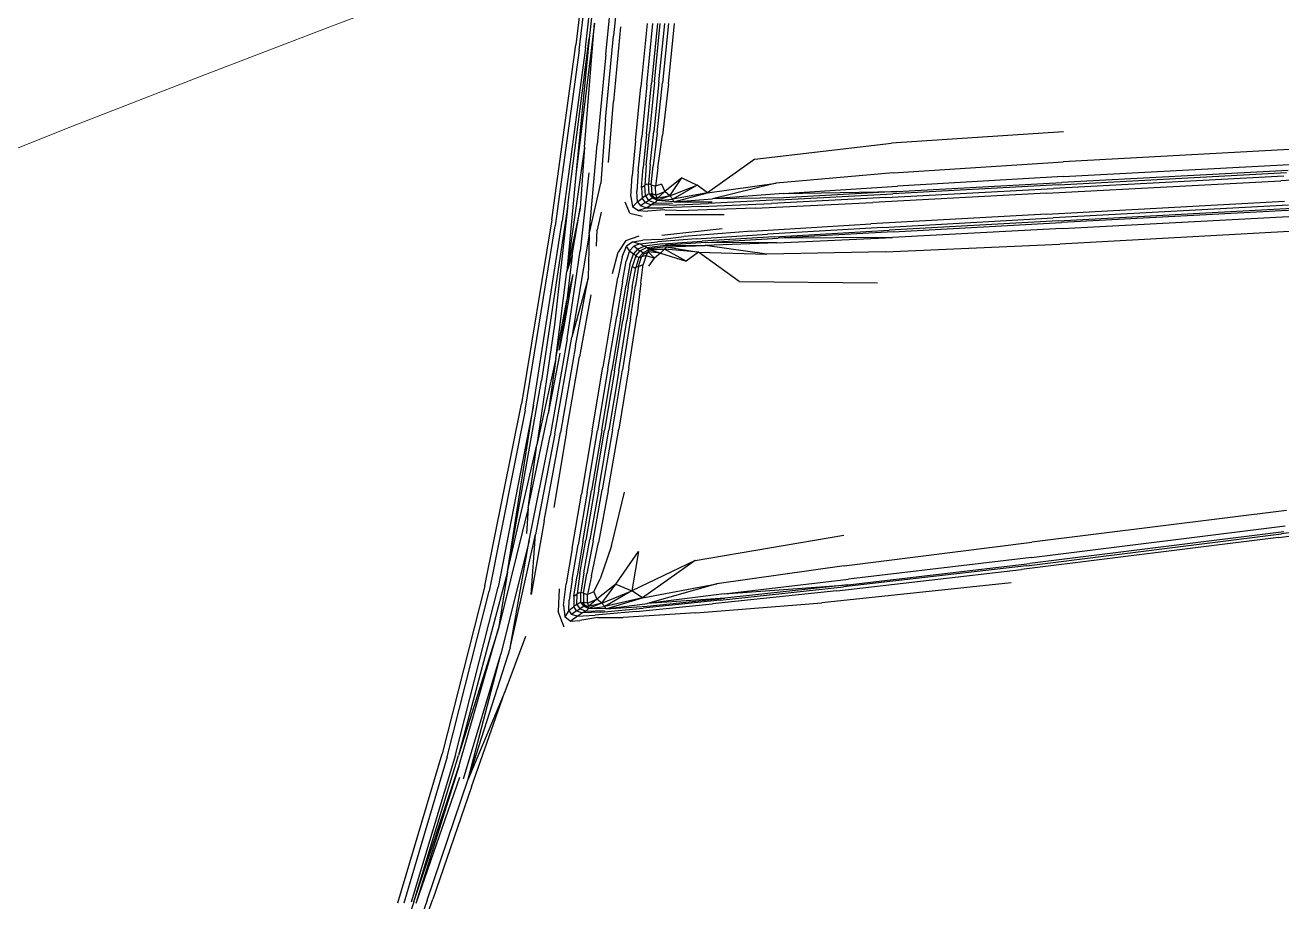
# Model space of a CAD drawing. Extents: x 526875 to 527530, y 3493038 to 3493574.
# Drawn here: x 527110.377 to 527111.435, y 3493323.058 to 3493323.796 of the extents above; entities that cross this region are included whole.
import ezdxf

# ---------------------------------------------------------------- set-up
doc = ezdxf.new("R2010")
doc.units = 0
doc.header["$LTSCALE"] = 2
doc.layers.get('0').update_dxf_attribs({"linetype": 'CONTINUOUS'})
doc.layers.add('L-WATER水景', color=5, linetype='CONTINUOUS')

# ---------------------------------------------------------------- blocks, each defined once
blk = doc.blocks.new('$matou$00000056')
at = {"color": 0, "linetype": 'Continuous'}
for p, q in [((-3027.62, 955.03, 0), (-3005.54, 1040.04, 0)), ((-3035.18, 953.82, 0), (-3014.19, 1031.58, 0)), ((-3017.8, 1028.14, 0), (-3038.24, 953.05, 0)), ((-3059.42, 874.08, 0), (-3038.24, 953.05, 0)), ((-3035.18, 953.82, 0), (-3057.52, 868.57, 0)), ((-3052.66, 867.59, 0), (-3028.8, 956.16, 0)), ((-3052.25, 859.88, 0), (-3028.8, 956.16, 0)), ((-3027.62, 955.03, 0), (-3052.25, 859.88, 0)), ((-3027.62, 955.03, 0), (-3052, 852.25, 0)), ((-3050.3, 851.63, 0), (-3026.2, 955.24, 0)), ((-3045.6, 853.12, 0), (-3022.03, 955.97, 0)), ((-3018.64, 955.93, 0), (-3042.71, 851.17, 0)), ((-3080.35, 776.37, 0), (-3057.52, 868.57, 0)), ((-3059.42, 874.08, 0), (-3077.58, 807.18, 0)), ((-3077.58, 807.18, 0), (-3057.52, 868.57, 0)), ((-3057.52, 868.57, 0), (-3075.24, 780.89, 0)), ((-3054.84, 868.45, 0), (-3075.24, 780.89, 0)), ((-3052.25, 859.88, 0), (-3073.78, 762.9, 0)), ((-3045.6, 853.12, 0), (-3068.23, 736.57, 0)), ((-3078.47, 722.97, 0), (-3052, 852.25, 0)), ((-3073.78, 762.9, 0), (-3052, 852.25, 0)), ((-3050.3, 851.63, 0), (-3073.33, 733.86, 0)), ((-3065.8, 733.07, 0), (-3042.71, 851.17, 0)), ((-3088.93, 768.29, 0), (-3077.58, 807.18, 0)), ((-3080.35, 776.37, 0), (-3093.89, 696.65, 0)), ((-3090.39, 700.89, 0), (-3075.24, 780.89, 0)), ((-3080.35, 776.37, 0), (-3090.39, 700.89, 0)), ((-3089.71, 678.18, 0), (-3073.78, 762.9, 0)), ((-3078.47, 722.97, 0), (-3073.78, 762.9, 0)), ((-3129.31, 754.43, 0), (-3143.63, 754.14, 0)), ((-3129.31, 754.43, 0), (-3119.3, 756.75, 0)), ((-3113.84, 757.17, 0), (-3119.3, 756.75, 0)), ((-3113.84, 757.17, 0), (-3117.7, 753.52, 0)), ((-3113.84, 757.17, 0), (-3110.8, 754.15, 0)), ((-3110.46, 761.36, 0), (-3107.13, 750.54, 0)), ((-3184.28, 750.57, 0), (-3254.86, 742.53, 0)), ((-3197.86, 741.47, 0), (-3154.7, 747.63, 0)), ((-3150.88, 749.95, 0), (-3193.64, 744.08, 0)), ((-3184.28, 750.57, 0), (-3143.63, 754.14, 0)), ((-3133.78, 748.27, 0), (-3157.13, 744.28, 0)), ((-3133.78, 748.27, 0), (-3157.03, 746.24, 0)), ((-3131.11, 750.64, 0), (-3154.7, 747.63, 0)), ((-3133.78, 748.27, 0), (-3154.24, 740.27, 0)), ((-3150.88, 749.95, 0), (-3127.92, 752.73, 0)), ((-3133.78, 748.27, 0), (-3124.01, 748.15, 0)), ((-3133.78, 748.27, 0), (-3133.27, 746.61, 0)), ((-3124.01, 748.15, 0), (-3133.27, 746.61, 0)), ((-3122.38, 749.98, 0), (-3133.06, 749.38, 0)), ((-3131.59, 744.4, 0), (-3124.01, 748.15, 0)), ((-3131.11, 750.64, 0), (-3120.6, 751.31, 0)), ((-3117.7, 753.52, 0), (-3127.92, 752.73, 0)), ((-3124.01, 748.15, 0), (-3124.09, 746.78, 0)), ((-3124.01, 748.15, 0), (-3123.4, 749.08, 0)), ((-3124.01, 748.15, 0), (-3121.25, 746.66, 0)), ((-3122.1, 745.86, 0), (-3124.01, 748.15, 0)), ((-3122.38, 749.98, 0), (-3123.4, 749.08, 0)), ((-3122.38, 749.98, 0), (-3120.6, 751.31, 0)), ((-3122.38, 749.98, 0), (-3119.16, 748.48, 0)), ((-3120.27, 747.53, 0), (-3121.25, 746.66, 0)), ((-3117.7, 753.52, 0), (-3120.6, 751.31, 0)), ((-3117.43, 749.96, 0), (-3120.6, 751.31, 0)), ((-3120.27, 747.53, 0), (-3119.16, 748.48, 0)), ((-3117.43, 749.96, 0), (-3119.16, 748.48, 0)), ((-3117.56, 745.34, 0), (-3119.16, 748.48, 0)), ((-3117.7, 753.52, 0), (-3114.62, 752.43, 0)), ((-3117.43, 749.96, 0), (-3114.62, 752.43, 0)), ((-3117.43, 749.96, 0), (-3115.87, 746.94, 0)), ((-3113.11, 749.61, 0), (-3115.87, 746.94, 0)), ((-3113.11, 749.61, 0), (-3114.62, 752.43, 0)), ((-3113.11, 749.61, 0), (-3113.15, 742.34, 0)), ((-3113.11, 749.61, 0), (-3110.8, 754.15, 0)), ((-3110.02, 746.03, 0), (-3110.8, 754.15, 0)), ((-3107.59, 734.56, 0), (-3107.13, 750.54, 0)), ((-3360.98, 727.45, 0), (-3254.86, 742.53, 0)), ((-3197.86, 741.47, 0), (-3267.09, 731.35, 0)), ((-3263.29, 734.05, 0), (-3193.64, 744.08, 0)), ((-3157.03, 746.24, 0), (-3200.44, 739.9, 0)), ((-3200.44, 739.9, 0), (-3157.13, 744.28, 0)), ((-3200.18, 736.89, 0), (-3157.13, 744.28, 0)), ((-3195.92, 729.96, 0), (-3157.13, 744.28, 0)), ((-3154.24, 740.27, 0), (-3195.92, 729.96, 0)), ((-3183.75, 713.82, 0), (-3154.24, 740.27, 0)), ((-3154.24, 740.27, 0), (-3133.27, 746.61, 0)), ((-3154.24, 740.27, 0), (-3148.31, 735.42, 0)), ((-3148.31, 735.42, 0), (-3133.27, 746.61, 0)), ((-3131.59, 744.4, 0), (-3148.31, 735.42, 0)), ((-3131.59, 744.4, 0), (-3139.28, 730.95, 0)), ((-3139.28, 730.95, 0), (-3128.78, 741.64, 0)), ((-3131.59, 744.4, 0), (-3133.27, 746.61, 0)), ((-3131.59, 744.4, 0), (-3124.09, 746.78, 0)), ((-3131.59, 744.4, 0), (-3128.78, 741.64, 0)), ((-3128.78, 741.64, 0), (-3124.09, 746.78, 0)), ((-3123.48, 744.55, 0), (-3128.78, 741.64, 0)), ((-3127.01, 736.55, 0), (-3128.78, 741.64, 0)), ((-3122.1, 745.86, 0), (-3124.09, 746.78, 0)), ((-3123.48, 744.55, 0), (-3124.09, 746.78, 0)), ((-3123.48, 744.55, 0), (-3123.53, 738.39, 0)), ((-3123.48, 744.55, 0), (-3121.2, 743.91, 0)), ((-3122.1, 745.86, 0), (-3121.25, 746.66, 0)), ((-3122.1, 745.86, 0), (-3121.2, 743.91, 0)), ((-3122.1, 745.86, 0), (-3119.75, 743.92, 0)), ((-3119.75, 743.92, 0), (-3121.25, 746.66, 0)), ((-3119.75, 743.92, 0), (-3121.2, 743.91, 0)), ((-3121.18, 737.51, 0), (-3121.2, 743.91, 0)), ((-3119.75, 743.92, 0), (-3118.69, 744.45, 0)), ((-3119.75, 743.92, 0), (-3119.73, 737.08, 0)), ((-3117.56, 745.34, 0), (-3118.69, 744.45, 0)), ((-3117.56, 745.34, 0), (-3115.87, 746.94, 0)), ((-3117.56, 745.34, 0), (-3117.56, 737.97, 0)), ((-3115.88, 739.61, 0), (-3115.87, 746.94, 0)), ((-3114.76, 727.88, 0), (-3113.15, 742.34, 0)), ((-3110.02, 746.03, 0), (-3111.36, 731.09, 0)), ((-3263.29, 734.05, 0), (-3366.67, 717.92, 0)), ((-3200.18, 736.89, 0), (-3269.68, 725.89, 0)), ((-3269.41, 729.73, 0), (-3200.44, 739.9, 0)), ((-3200.18, 736.89, 0), (-3269.41, 729.73, 0)), ((-3183.75, 713.82, 0), (-3148.31, 735.42, 0)), ((-3151.85, 707.76, 0), (-3148.31, 735.42, 0)), ((-3139.28, 730.95, 0), (-3148.31, 735.42, 0)), ((-3127.01, 736.55, 0), (-3130.56, 727.38, 0)), ((-3127.01, 736.55, 0), (-3123.53, 738.39, 0)), ((-3125.58, 725.21, 0), (-3123.53, 738.39, 0)), ((-3121.18, 737.51, 0), (-3123.53, 738.39, 0)), ((-3121.18, 737.51, 0), (-3122.97, 723.98, 0)), ((-3121.36, 723.25, 0), (-3119.73, 737.08, 0)), ((-3121.18, 737.51, 0), (-3119.73, 737.08, 0)), ((-3118.68, 737.2, 0), (-3119.73, 737.08, 0)), ((-3119.12, 723.78, 0), (-3117.56, 737.97, 0)), ((-3118.68, 737.2, 0), (-3117.56, 737.97, 0)), ((-3115.88, 739.61, 0), (-3117.56, 737.97, 0)), ((-3115.88, 739.61, 0), (-3117.46, 725.32, 0)), ((-3098.84, 687.08, 0), (-3091.94, 738.7, 0)), ((-3091.94, 738.7, 0), (-3093.89, 696.65, 0)), ((-3092.15, 605.96, 0), (-3073.33, 733.86, 0)), ((-3087.47, 609.4, 0), (-3068.23, 736.57, 0)), ((-3269.41, 729.73, 0), (-3371.33, 713.68, 0)), ((-3369.54, 715.28, 0), (-3267.09, 731.35, 0)), ((-3267.33, 716.54, 0), (-3195.92, 729.96, 0)), ((-3139.28, 730.95, 0), (-3151.85, 707.76, 0)), ((-3136.72, 704.13, 0), (-3130.56, 727.38, 0)), ((-3114.76, 727.88, 0), (-3117.94, 703.53, 0)), ((-3114.59, 706.17, 0), (-3111.36, 731.09, 0)), ((-3065.8, 733.07, 0), (-3085.32, 605.19, 0)), ((-3372.23, 709.37, 0), (-3269.68, 725.89, 0)), ((-3125.58, 725.21, 0), (-3129.32, 701.9, 0)), ((-3126.37, 700.63, 0), (-3122.97, 723.98, 0)), ((-3121.36, 723.25, 0), (-3124.55, 699.87, 0)), ((-3119.12, 723.78, 0), (-3122.19, 700.2, 0)), ((-3120.57, 701.45, 0), (-3117.46, 725.32, 0)), ((-3078.47, 722.97, 0), (-3096.45, 588.66, 0)), ((-3078.47, 722.97, 0), (-3094.23, 633.83, 0)), ((-3078.47, 722.97, 0), (-3092.15, 605.96, 0)), ((-3513.62, 689.74, 0), (-3371.33, 713.68, 0)), ((-3369.54, 715.28, 0), (-3512.41, 691.27, 0)), ((-3510.68, 693.79, 0), (-3366.67, 717.92, 0)), ((-3267.33, 716.54, 0), (-3372.41, 698.58, 0)), ((-3183.75, 713.82, 0), (-3267, 695.11, 0)), ((-3372.23, 709.37, 0), (-3514.46, 685.45, 0)), ((-3114.59, 706.17, 0), (-3119.46, 668.1, 0)), ((-3515.1, 674.67, 0), (-3372.41, 698.58, 0)), ((-3136.72, 704.13, 0), (-3143.6, 666.23, 0)), ((-3134.43, 665.37, 0), (-3129.32, 701.9, 0)), ((-3126.37, 700.63, 0), (-3131.18, 664.76, 0)), ((-3129.19, 664.39, 0), (-3124.55, 699.87, 0)), ((-3126.76, 664.63, 0), (-3122.19, 700.2, 0)), ((-3120.57, 701.45, 0), (-3125.21, 665.35, 0)), ((-3122.68, 666.56, 0), (-3117.94, 703.53, 0)), ((-3090.39, 700.89, 0), (-3101.74, 627.35, 0)), ((-3702.87, 657.35, 0), (-3512.41, 691.27, 0)), ((-3510.68, 693.79, 0), (-3702.16, 659.73, 0)), ((-3104.29, 625.96, 0), (-3093.89, 696.65, 0)), ((-3089.71, 678.18, 0), (-3088.83, 696, 0)), ((-3098.84, 687.08, 0), (-3107.41, 625.02, 0)), ((-3110.85, 624.43, 0), (-3104.02, 677.51, 0)), ((-3089.71, 678.18, 0), (-3100.5, 611.63, 0)), ((-3089.71, 678.18, 0), (-3094.23, 633.83, 0)), ((-3134.43, 665.37, 0), (-3140.06, 622.25, 0)), ((-3136.62, 622.63, 0), (-3131.18, 664.76, 0)), ((-3129.19, 664.39, 0), (-3134.51, 622.86, 0)), ((-3126.76, 664.63, 0), (-3132.06, 623.07, 0)), ((-3130.58, 623.15, 0), (-3125.21, 665.35, 0)), ((-3122.68, 666.56, 0), (-3128.2, 623.29, 0)), ((-3125.14, 623.47, 0), (-3119.46, 668.1, 0)), ((-3104.42, 572.95, 0), (-3094.23, 633.83, 0)), ((-3103.58, 549.36, 0), (-3094.23, 633.83, 0)), ((-3145.38, 579.16, 0), (-3140.06, 622.25, 0)), ((-3136.62, 622.63, 0), (-3141.88, 580.52, 0)), ((-3139.74, 581.34, 0), (-3134.51, 622.86, 0)), ((-3137.32, 581.51, 0), (-3132.06, 623.07, 0)), ((-3130.58, 623.15, 0), (-3135.93, 580.96, 0)), ((-3133.68, 580.03, 0), (-3128.2, 623.29, 0)), ((-3125.14, 623.47, 0), (-3130.8, 578.86, 0)), ((-3110.85, 624.43, 0), (-3117.73, 571.65, 0)), ((-3115.44, 564.08, 0), (-3107.41, 625.02, 0)), ((-3104.29, 625.96, 0), (-3113.29, 558.01, 0)), ((-3110.75, 559.17, 0), (-3101.74, 627.35, 0)), ((-3106.58, 569.18, 0), (-3100.5, 611.63, 0)), ((-3104.42, 572.95, 0), (-3100.5, 611.63, 0)), ((-3087.47, 609.4, 0), (-3103.35, 480.01, 0)), ((-3092.15, 605.96, 0), (-3107.3, 476.74, 0)), ((-3101.35, 475.72, 0), (-3085.32, 605.19, 0)), ((-3110.26, 465.52, 0), (-3096.45, 588.66, 0)), ((-3145.38, 579.16, 0), (-3149.54, 542.72, 0)), ((-3146.17, 544.69, 0), (-3141.88, 580.52, 0)), ((-3139.74, 581.34, 0), (-3144.11, 545.87, 0)), ((-3137.32, 581.51, 0), (-3141.78, 545.95, 0)), ((-3140.46, 544.89, 0), (-3135.93, 580.96, 0)), ((-3133.68, 580.03, 0), (-3138.32, 543.11, 0)), ((-3135.6, 540.86, 0), (-3130.8, 578.86, 0)), ((-3123.69, 528.19, 0), (-3117.73, 571.65, 0)), ((-3104.42, 572.95, 0), (-3110.22, 511.98, 0)), ((-3104.42, 572.95, 0), (-3110.22, 532.19, 0)), ((-3115.44, 564.08, 0), (-3122.12, 516.39, 0)), ((-3106.33, 567.17, 0), (-3108.9, 549.36, 0)), ((-3108.9, 549.36, 0), (-3106.33, 567.17, 0)), ((-3106.33, 567.17, 0), (-3108.9, 549.36, 0)), ((-3106.33, 567.17, 0), (-3108.4, 550.68, 0)), ((-3108.4, 550.68, 0), (-3106.33, 567.17, 0)), ((-3122.4, 485.74, 0), (-3113.29, 558.01, 0)), ((-3122.12, 516.39, 0), (-3113.29, 558.01, 0)), ((-3110.75, 559.17, 0), (-3117.44, 497.28, 0)), ((-3110.22, 532.19, 0), (-3108.4, 550.68, 0)), ((-3108.9, 549.36, 0), (-3108.4, 550.68, 0)), ((-3108.4, 550.68, 0), (-3108.9, 549.36, 0)), ((-3146.17, 544.69, 0), (-3148.7, 521.42, 0)), ((-3146.85, 522.53, 0), (-3144.11, 545.87, 0)), ((-3144.69, 522.38, 0), (-3141.78, 545.95, 0)), ((-3140.46, 544.89, 0), (-3143.41, 521.05, 0)), ((-3141.33, 518.84, 0), (-3138.32, 543.11, 0)), ((-3113.48, 514.06, 0), (-3108.9, 549.36, 0)), ((-3110.26, 465.52, 0), (-3103.58, 549.36, 0)), ((-3151.7, 519.58, 0), (-3149.54, 542.72, 0)), ((-3135.6, 540.86, 0), (-3138.7, 516.06, 0)), ((-3113.48, 514.06, 0), (-3110.22, 532.19, 0)), ((-3113.04, 500.44, 0), (-3110.22, 532.19, 0)), ((-3146.85, 522.53, 0), (-3148.74, 508.65, 0)), ((-3144.69, 522.38, 0), (-3146.75, 508.14, 0)), ((-3206.81, 517.91, 0), (-3284.47, 517.93, 0)), ((-3206.81, 517.91, 0), (-3183.94, 497.49, 0)), ((-3151.7, 519.58, 0), (-3152.99, 506.47, 0)), ((-3150.35, 507.9, 0), (-3148.7, 521.42, 0)), ((-3145.47, 506.74, 0), (-3143.41, 521.05, 0)), ((-3141.33, 518.84, 0), (-3143.39, 504.4, 0)), ((-3141, 501.42, 0), (-3138.7, 516.06, 0)), ((-3122.4, 485.74, 0), (-3122.12, 516.39, 0)), ((-3156.06, 507.58, 0), (-3159.14, 501.93, 0)), ((-3150.35, 507.9, 0), (-3152.99, 506.47, 0)), ((-3150.35, 507.9, 0), (-3152.01, 501.29, 0)), ((-3150.53, 501.59, 0), (-3148.74, 508.65, 0)), ((-3150.35, 507.9, 0), (-3148.74, 508.65, 0)), ((-3147.69, 508.74, 0), (-3148.74, 508.65, 0)), ((-3148.66, 500.56, 0), (-3146.75, 508.14, 0)), ((-3147.69, 508.74, 0), (-3146.75, 508.14, 0)), ((-3135.76, 513.05, 0), (-3138.76, 498.08, 0)), ((-3119.44, 424.61, 0), (-3110.22, 511.98, 0)), ((-3117.36, 467.48, 0), (-3110.22, 511.98, 0)), ((-3114.64, 444.14, 0), (-3110.22, 511.98, 0)), ((-3113.04, 500.44, 0), (-3110.22, 511.98, 0)), ((-3183.94, 497.49, 0), (-3176.98, 503.85, 0)), ((-3176.98, 503.85, 0), (-3164.86, 495.75, 0)), ((-3162.65, 498.43, 0), (-3176.98, 503.85, 0)), ((-3162.65, 498.43, 0), (-3159.14, 501.93, 0)), ((-3159.14, 501.93, 0), (-3155.73, 497.69, 0)), ((-3154.53, 500.13, 0), (-3159.14, 501.93, 0)), ((-3154.53, 500.13, 0), (-3152.99, 506.47, 0)), ((-3154.53, 500.13, 0), (-3152.01, 501.29, 0)), ((-3153.45, 499.07, 0), (-3152.01, 501.29, 0)), ((-3150.53, 501.59, 0), (-3152.78, 498.43, 0)), ((-3150.53, 501.59, 0), (-3152.01, 501.29, 0)), ((-3148.66, 500.56, 0), (-3151.11, 496.97, 0)), ((-3150.53, 501.59, 0), (-3149.58, 501.26, 0)), ((-3148.66, 500.56, 0), (-3149.58, 501.26, 0)), ((-3148.66, 500.56, 0), (-3147.34, 499.22, 0)), ((-3145.47, 506.74, 0), (-3147.34, 499.22, 0)), ((-3145.22, 497, 0), (-3143.39, 504.4, 0)), ((-3141, 501.42, 0), (-3143.4, 493.9, 0)), ((-3288.75, 495.95, 0), (-3386.51, 489.47, 0)), ((-3288.75, 495.95, 0), (-3222.24, 498.54, 0)), ((-3183.94, 497.49, 0), (-3222.24, 498.54, 0)), ((-3222.24, 498.54, 0), (-3187.64, 492.69, 0)), ((-3165.73, 493.91, 0), (-3187.64, 492.69, 0)), ((-3165.73, 493.91, 0), (-3183.94, 497.49, 0)), ((-3183.94, 497.49, 0), (-3164.86, 495.75, 0)), ((-3165.73, 493.91, 0), (-3164.86, 495.75, 0)), ((-3165.73, 493.91, 0), (-3155.62, 495.43, 0)), ((-3154.81, 494.71, 0), (-3165.26, 492.9, 0)), ((-3162.65, 498.43, 0), (-3164.86, 495.75, 0)), ((-3156.01, 496.27, 0), (-3164.86, 495.75, 0)), ((-3155.62, 495.43, 0), (-3164.86, 495.75, 0)), ((-3163.57, 492.03, 0), (-3153.34, 493.72, 0)), ((-3162.65, 498.43, 0), (-3156.01, 496.27, 0)), ((-3162.65, 498.43, 0), (-3155.73, 497.69, 0)), ((-3156.01, 496.27, 0), (-3152.78, 498.43, 0)), ((-3156.01, 496.27, 0), (-3155.73, 497.69, 0)), ((-3156.01, 496.27, 0), (-3155.62, 495.43, 0)), ((-3154.53, 500.13, 0), (-3155.73, 497.69, 0)), ((-3153.45, 499.07, 0), (-3155.73, 497.69, 0)), ((-3154.81, 494.71, 0), (-3155.62, 495.43, 0)), ((-3154.81, 494.71, 0), (-3151.11, 496.97, 0)), ((-3154.81, 494.71, 0), (-3153.34, 493.72, 0)), ((-3153.45, 499.07, 0), (-3152.78, 498.43, 0)), ((-3149.73, 495.79, 0), (-3153.34, 493.72, 0)), ((-3150.94, 492.06, 0), (-3153.34, 493.72, 0)), ((-3152, 497.73, 0), (-3152.78, 498.43, 0)), ((-3152, 497.73, 0), (-3151.11, 496.97, 0)), ((-3149.73, 495.79, 0), (-3151.11, 496.97, 0)), ((-3150.94, 492.06, 0), (-3147.5, 493.82, 0)), ((-3149.73, 495.79, 0), (-3147.34, 499.22, 0)), ((-3149.73, 495.79, 0), (-3147.5, 493.82, 0)), ((-3145.22, 497, 0), (-3147.5, 493.82, 0)), ((-3145.22, 497, 0), (-3147.34, 499.22, 0)), ((-3146.92, 490.82, 0), (-3143.4, 493.9, 0)), ((-3145.22, 497, 0), (-3143.4, 493.9, 0)), ((-3143.01, 489.94, 0), (-3138.76, 498.08, 0)), ((-3126.62, 494.08, 0), (-3126.92, 482.47, 0)), ((-3121.85, 442.59, 0), (-3117.44, 497.28, 0)), ((-3113.04, 500.44, 0), (-3117.36, 467.48, 0)), ((-3518.58, 478.87, 0), (-3386.51, 489.47, 0)), ((-3292.95, 481.98, 0), (-3228.58, 487.28, 0)), ((-3227.79, 490.45, 0), (-3292.64, 485.85, 0)), ((-3292.64, 485.85, 0), (-3228.58, 487.28, 0)), ((-3187.93, 490.68, 0), (-3228.58, 487.28, 0)), ((-3227.79, 490.45, 0), (-3187.64, 492.69, 0)), ((-3227.79, 490.45, 0), (-3187.93, 490.68, 0)), ((-3226.24, 486.24, 0), (-3185.85, 489.75, 0)), ((-3182.47, 488.22, 0), (-3222.41, 484.5, 0)), ((-3213.77, 482.5, 0), (-3175.61, 486.69, 0)), ((-3187.93, 490.68, 0), (-3165.26, 492.9, 0)), ((-3165.26, 492.9, 0), (-3187.64, 492.69, 0)), ((-3163.57, 492.03, 0), (-3185.85, 489.75, 0)), ((-3182.47, 488.22, 0), (-3160.83, 490.58, 0)), ((-3162.17, 489, 0), (-3175.61, 486.69, 0)), ((-3162.17, 489, 0), (-3152.57, 489.5, 0)), ((-3150.94, 492.06, 0), (-3160.83, 490.58, 0)), ((-3146.92, 490.82, 0), (-3152.57, 489.5, 0)), ((-3146.92, 490.82, 0), (-3150.94, 492.06, 0)), ((-3143.01, 489.94, 0), (-3150.48, 486.53, 0)), ((-3387.7, 478.55, 0), (-3292.64, 485.85, 0)), ((-3292.95, 481.98, 0), (-3387.29, 474.36, 0)), ((-3385.53, 473.15, 0), (-3290.77, 480.83, 0)), ((-3226.24, 486.24, 0), (-3290.77, 480.83, 0)), ((-3287.22, 478.93, 0), (-3222.41, 484.5, 0)), ((-3213.77, 482.5, 0), (-3280.41, 476.55, 0)), ((-3163.15, 485.79, 0), (-3197.01, 480.69, 0)), ((-3128.98, 470.16, 0), (-3126.92, 482.47, 0)), ((-3122.4, 485.74, 0), (-3128.67, 449.78, 0)), ((-3122.4, 485.74, 0), (-3126.44, 422.81, 0)), ((-3115.91, 356.76, 0), (-3103.35, 480.01, 0)), ((-3387.7, 478.55, 0), (-3518.46, 468.18, 0)), ((-3517.84, 464.05, 0), (-3387.29, 474.36, 0)), ((-3385.53, 473.15, 0), (-3516.57, 462.78, 0)), ((-3287.22, 478.93, 0), (-3382.67, 471.12, 0)), ((-3378.8, 468.46, 0), (-3280.41, 476.55, 0)), ((-3145.21, 470.52, 0), (-3152.14, 472.72, 0)), ((-3119.35, 355.05, 0), (-3107.3, 476.74, 0)), ((-3101.35, 475.72, 0), (-3113.95, 352.86, 0)), ((-3514.51, 460.66, 0), (-3382.67, 471.12, 0)), ((-3378.8, 468.46, 0), (-3512.22, 457.87, 0)), ((-3215.42, 466.36, 0), (-3281.45, 461.5, 0)), ((-3185.19, 465.55, 0), (-3224.6, 462.83, 0)), ((-3215.42, 466.36, 0), (-3177.84, 468.31, 0)), ((-3164.92, 471.34, 0), (-3198.03, 471.05, 0)), ((-3185.19, 465.55, 0), (-3163.9, 466.65, 0)), ((-3164.81, 468.11, 0), (-3177.84, 468.31, 0)), ((-3164.81, 468.11, 0), (-3155.15, 469.19, 0)), ((-3154.2, 466.74, 0), (-3163.9, 466.65, 0)), ((-3154.2, 466.74, 0), (-3157.09, 464.57, 0)), ((-3149.62, 468.8, 0), (-3155.15, 469.19, 0)), ((-3149.62, 468.8, 0), (-3154.2, 466.74, 0)), ((-3154.2, 466.74, 0), (-3151.02, 465.51, 0)), ((-3153.82, 463.03, 0), (-3151.02, 465.51, 0)), ((-3149.31, 462.66, 0), (-3151.02, 465.51, 0)), ((-3149.62, 468.8, 0), (-3146.64, 466.26, 0)), ((-3149.31, 462.66, 0), (-3146.64, 466.26, 0)), ((-3145.68, 459.03, 0), (-3146.64, 466.26, 0)), ((-3145.21, 470.52, 0), (-3142.53, 462.95, 0)), ((-3110.26, 465.52, 0), (-3121.47, 348.49, 0)), ((-3119.44, 424.61, 0), (-3117.36, 467.48, 0)), ((-3378.77, 453.84, 0), (-3281.45, 461.5, 0)), ((-3294.86, 453.72, 0), (-3231.42, 458.87, 0)), ((-3228.83, 460.35, 0), (-3292.51, 455.28, 0)), ((-3288.66, 457.87, 0), (-3224.6, 462.83, 0)), ((-3231.42, 458.87, 0), (-3191.46, 460.06, 0)), ((-3231.19, 455.83, 0), (-3191.46, 460.06, 0)), ((-3228.83, 460.35, 0), (-3189.01, 463.36, 0)), ((-3227.01, 448.7, 0), (-3191.46, 460.06, 0)), ((-3169.74, 462.34, 0), (-3191.46, 460.06, 0)), ((-3169.74, 462.34, 0), (-3191.34, 462.05, 0)), ((-3167.08, 464.65, 0), (-3189.01, 463.36, 0)), ((-3169.74, 462.34, 0), (-3188.64, 455.86, 0)), ((-3188.64, 455.86, 0), (-3169.22, 460.63, 0)), ((-3182.86, 450.61, 0), (-3169.22, 460.63, 0)), ((-3167.52, 458.29, 0), (-3182.86, 450.61, 0)), ((-3167.52, 458.29, 0), (-3174.12, 445.46, 0)), ((-3169.74, 462.34, 0), (-3160.45, 461.47, 0)), ((-3169.74, 462.34, 0), (-3169.22, 460.63, 0)), ((-3160.45, 461.47, 0), (-3169.22, 460.63, 0)), ((-3167.52, 458.29, 0), (-3169.22, 460.63, 0)), ((-3158.87, 463.28, 0), (-3169.03, 463.45, 0)), ((-3167.52, 458.29, 0), (-3160.45, 461.47, 0)), ((-3167.52, 458.29, 0), (-3160.44, 460.09, 0)), ((-3167.52, 458.29, 0), (-3164.69, 455.29, 0)), ((-3167.08, 464.65, 0), (-3157.09, 464.57, 0)), ((-3164.69, 455.29, 0), (-3160.44, 460.09, 0)), ((-3160.45, 461.47, 0), (-3159.87, 462.39, 0)), ((-3160.45, 461.47, 0), (-3157.59, 459.77, 0)), ((-3158.4, 459.02, 0), (-3160.45, 461.47, 0)), ((-3160.45, 461.47, 0), (-3160.44, 460.09, 0)), ((-3158.4, 459.02, 0), (-3160.44, 460.09, 0)), ((-3159.71, 457.79, 0), (-3160.44, 460.09, 0)), ((-3158.87, 463.28, 0), (-3159.87, 462.39, 0)), ((-3158.87, 463.28, 0), (-3157.09, 464.57, 0)), ((-3158.87, 463.28, 0), (-3155.55, 461.55, 0)), ((-3158.4, 459.02, 0), (-3157.59, 459.77, 0)), ((-3158.4, 459.02, 0), (-3157.39, 456.98, 0)), ((-3158.4, 459.02, 0), (-3155.94, 456.9, 0)), ((-3156.65, 460.61, 0), (-3157.59, 459.77, 0)), ((-3155.94, 456.9, 0), (-3157.59, 459.77, 0)), ((-3153.82, 463.03, 0), (-3157.09, 464.57, 0)), ((-3156.65, 460.61, 0), (-3155.55, 461.55, 0)), ((-3153.82, 463.03, 0), (-3155.55, 461.55, 0)), ((-3153.77, 458.28, 0), (-3155.55, 461.55, 0)), ((-3153.77, 458.28, 0), (-3154.9, 457.38, 0)), ((-3153.82, 463.03, 0), (-3152.07, 459.92, 0)), ((-3153.77, 458.28, 0), (-3152.07, 459.92, 0)), ((-3153.77, 458.28, 0), (-3153.34, 450.9, 0)), ((-3149.31, 462.66, 0), (-3152.07, 459.92, 0)), ((-3151.65, 452.61, 0), (-3152.07, 459.92, 0)), ((-3149.31, 462.66, 0), (-3148.91, 455.45, 0)), ((-3145.68, 459.03, 0), (-3146.25, 444.54, 0)), ((-3378.77, 453.84, 0), (-3510.22, 443.5, 0)), ((-3294.86, 453.72, 0), (-3387.28, 446.27, 0)), ((-3385.49, 447.83, 0), (-3292.51, 455.28, 0)), ((-3288.66, 457.87, 0), (-3382.63, 450.44, 0)), ((-3231.19, 455.83, 0), (-3295.11, 449.94, 0)), ((-3231.19, 455.83, 0), (-3294.86, 453.72, 0)), ((-3188.64, 455.86, 0), (-3227.01, 448.7, 0)), ((-3215.01, 431.91, 0), (-3188.64, 455.86, 0)), ((-3188.64, 455.86, 0), (-3182.86, 450.61, 0)), ((-3174.12, 445.46, 0), (-3164.69, 455.29, 0)), ((-3159.71, 457.79, 0), (-3164.69, 455.29, 0)), ((-3162.71, 450.07, 0), (-3164.69, 455.29, 0)), ((-3162.71, 450.07, 0), (-3159.4, 451.63, 0)), ((-3160.69, 438.64, 0), (-3159.4, 451.63, 0)), ((-3159.71, 457.79, 0), (-3157.39, 456.98, 0)), ((-3159.71, 457.79, 0), (-3159.4, 451.63, 0)), ((-3157, 450.57, 0), (-3159.4, 451.63, 0)), ((-3155.94, 456.9, 0), (-3157.39, 456.98, 0)), ((-3157, 450.57, 0), (-3157.39, 456.98, 0)), ((-3155.94, 456.9, 0), (-3154.9, 457.38, 0)), ((-3155.94, 456.9, 0), (-3155.52, 450.03, 0)), ((-3151.65, 452.61, 0), (-3153.34, 450.9, 0)), ((-3151.65, 452.61, 0), (-3152.39, 438.48, 0)), ((-3149.67, 441.17, 0), (-3148.91, 455.45, 0)), ((-3514.28, 436.2, 0), (-3387.28, 446.27, 0)), ((-3385.49, 447.83, 0), (-3513.23, 437.73, 0)), ((-3511.72, 440.26, 0), (-3382.63, 450.44, 0)), ((-3388.05, 442.1, 0), (-3295.11, 449.94, 0)), ((-3292.65, 440.68, 0), (-3227.01, 448.7, 0)), ((-3174.12, 445.46, 0), (-3182.86, 450.61, 0)), ((-3157, 450.57, 0), (-3158.01, 437.2, 0)), ((-3157, 450.57, 0), (-3155.52, 450.03, 0)), ((-3156.35, 436.35, 0), (-3155.52, 450.03, 0)), ((-3154.46, 450.12, 0), (-3155.52, 450.03, 0)), ((-3154.46, 450.12, 0), (-3153.34, 450.9, 0)), ((-3154.07, 436.86, 0), (-3153.34, 450.9, 0)), ((-3148.03, 419.85, 0), (-3146.25, 444.54, 0)), ((-3131.04, 405.21, 0), (-3128.67, 449.78, 0)), ((-3124.27, 337.51, 0), (-3114.64, 444.14, 0)), ((-3121.47, 348.49, 0), (-3114.64, 444.14, 0)), ((-3681.57, 430.19, 0), (-3510.22, 443.5, 0)), ((-3388.05, 442.1, 0), (-3514.86, 432.05, 0)), ((-3292.65, 440.68, 0), (-3387.86, 431.69, 0)), ((-3160.69, 438.64, 0), (-3163.08, 415.72, 0)), ((-3160.05, 414.21, 0), (-3158.01, 437.2, 0)), ((-3154.13, 414.89, 0), (-3152.39, 438.48, 0)), ((-3149.67, 441.17, 0), (-3151.44, 417.08, 0)), ((-3514.93, 421.66, 0), (-3387.86, 431.69, 0)), ((-3215.01, 431.91, 0), (-3291.55, 419.84, 0)), ((-3156.35, 436.35, 0), (-3158.19, 413.3, 0)), ((-3154.07, 436.86, 0), (-3155.78, 413.58, 0)), ((-3132.86, 435.3, 0), (-3135.41, 392.42, 0)), ((-3119.44, 424.61, 0), (-3124.27, 337.51, 0)), ((-3387.94, 410.69, 0), (-3291.55, 419.84, 0)), ((-3154.05, 380.45, 0), (-3151.44, 417.08, 0)), ((-3148.03, 419.85, 0), (-3150.71, 382.01, 0)), ((-3130.78, 359.61, 0), (-3126.44, 422.81, 0)), ((-3166.07, 379.78, 0), (-3163.08, 415.72, 0)), ((-3160.05, 414.21, 0), (-3162.78, 378.89, 0)), ((-3160.77, 378.35, 0), (-3158.19, 413.3, 0)), ((-3158.29, 378.49, 0), (-3155.78, 413.58, 0)), ((-3154.13, 414.89, 0), (-3156.67, 379.23, 0)), ((-3131.04, 405.21, 0), (-3135.05, 346.41, 0)), ((-3138.97, 339.92, 0), (-3135.41, 392.42, 0)), ((-3153.84, 337.59, 0), (-3150.71, 382.01, 0)), ((-3166.07, 379.78, 0), (-3169.2, 337.33, 0)), ((-3165.77, 337.41, 0), (-3162.78, 378.89, 0)), ((-3160.77, 378.35, 0), (-3163.68, 337.46, 0)), ((-3158.29, 378.49, 0), (-3161.17, 337.51, 0)), ((-3159.61, 337.53, 0), (-3156.67, 379.23, 0)), ((-3154.05, 380.45, 0), (-3157.07, 337.56, 0)), ((-3130.78, 359.61, 0), (-3136.19, 286.33, 0)), ((-3119.35, 355.05, 0), (-3128.28, 248.09, 0)), ((-3115.91, 356.76, 0), (-3125.17, 248.04, 0)), ((-3123.2, 244.79, 0), (-3113.95, 352.86, 0)), ((-3139.67, 283.39, 0), (-3135.05, 346.41, 0)), ((-3129.91, 244.84, 0), (-3121.47, 348.49, 0))]:
    blk.add_line(p, q, dxfattribs=at)

msp = doc.modelspace()

# ---------------------------------------------------------------- linework, layer by layer
at = {"layer": 'L-WATER水景', "lineweight": 5}
msp.add_circle((527117.3841, 3493306.0291), 19, dxfattribs=at)

# ---------------------------------------------------------------- block references
at = {"layer": 'L-WATER水景', "color": 8, "lineweight": 0, "xscale": 0.0015, "yscale": 0.0012, "zscale": 0.001291236534000011, "rotation": 179.4533750334647}
msp.add_blockref('$matou$00000056', (527106.174, 3493324.2478), dxfattribs=at)

doc.saveas('drawing.dxf')
